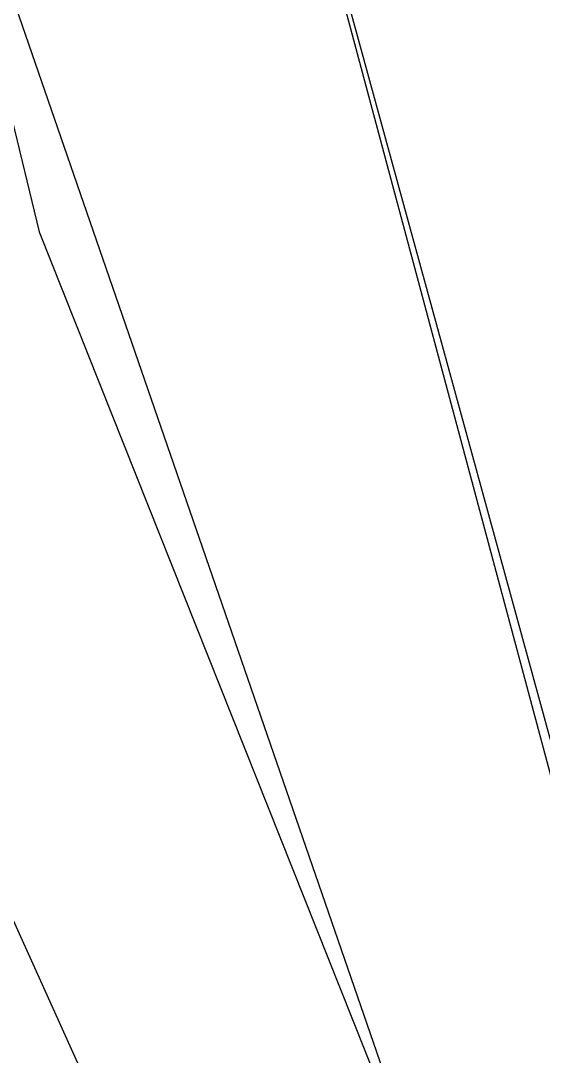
# Model space of a CAD drawing. Extents: x 104.513 to 104.5295, y 28.4567 to 28.4663.
# Drawn here: x 104.5130138 to 104.5130748, y 28.4628219 to 28.4629427 of the extents above; entities that cross this region are included whole.
import ezdxf

# ---------------------------------------------------------------- set-up
doc = ezdxf.new("R2010")
doc.units = 0
doc.header["$MEASUREMENT"] = 0
doc.layers.add('Contour_Line_Minor', color=7, linetype='Continuous')
doc.layers.add('Iso-height_Area', color=7, linetype='Continuous')

msp = doc.modelspace()

# ---------------------------------------------------------------- linework, layer by layer
at = {"layer": 'Contour_Line_Minor', "color": 0}
for points in [[(104.51301438, 28.46308234, 448), (104.51311425, 28.46271765, 448), (104.51316497, 28.46260986, 448), (104.5134695, 28.46224947, 448), (104.51369042, 28.46205916, 448), (104.51378908, 28.4619936, 448), (104.51389079, 28.46196376, 448), (104.51409071, 28.46195258, 448), (104.51419923, 28.46193223, 448), (104.51427198, 28.46189829, 448), (104.51446955, 28.46176009, 448), (104.51460995, 28.46174228, 448), (104.51472286, 28.46175829, 448), (104.51484107, 28.46180073, 448), (104.51524791, 28.46202721, 448), (104.51532742, 28.46210236, 448), (104.51535949, 28.46215174, 448), (104.51538125, 28.46222852, 448), (104.51537283, 28.4622782, 448), (104.51530039, 28.46238363, 448), (104.5151262, 28.46253807, 448), (104.51463935, 28.46283915, 448), (104.51438319, 28.46303539, 448)], [(104.51298237, 28.46303364, 447), (104.51310722, 28.46267216, 447), (104.51317995, 28.46254255, 447), (104.51342858, 28.46225378, 447), (104.51367995, 28.46204225, 447), (104.5137738, 28.46197939, 447), (104.51388397, 28.46194526, 447), (104.51416217, 28.4619207, 447), (104.5142618, 28.46187708, 447), (104.5144509, 28.46174657, 447), (104.51460016, 28.46172632, 447), (104.51472817, 28.46174647, 447), (104.51483782, 28.4617851, 447), (104.51525548, 28.4620187, 447), (104.51534076, 28.46209575, 447), (104.5153721, 28.46213786, 447), (104.51539734, 28.46220584, 447), (104.51538365, 28.46230373, 447), (104.51533341, 28.46237646, 447), (104.51516383, 28.46253248, 447), (104.51470232, 28.46282224, 447), (104.51442602, 28.46303628, 447)]]:
    msp.add_polyline3d(points, dxfattribs=at)
at = {"layer": 'Iso-height_Area', "color": 0}
for points in [[(104.51298237, 28.46614898, 446), (104.51298747, 28.462894, 446), (104.51314604, 28.46254305, 446), (104.51339083, 28.46225343, 446), (104.51366504, 28.4620287, 446), (104.51376484, 28.46196135, 446), (104.51385802, 28.46192875, 446), (104.51407007, 28.46191629, 446), (104.51418539, 28.46189026, 446), (104.51424428, 28.46186156, 446), (104.51438333, 28.46175657, 446), (104.51450897, 28.46171265, 446), (104.51468102, 28.46172238, 446), (104.51484058, 28.46177247, 446), (104.51521381, 28.4619789, 446), (104.51535212, 28.462086, 446), (104.51540423, 28.46217132, 446), (104.51541497, 28.46225494, 446), (104.51538521, 28.46234414, 446), (104.51532763, 28.4624136, 446), (104.51514674, 28.46256556, 446), (104.51483932, 28.46275256, 446), (104.51467479, 28.462871, 446), (104.51444135, 28.46305775, 446)], [(104.51298462, 28.4631943, 448), (104.51310269, 28.46275366, 448), (104.51315022, 28.46263413, 448), (104.51322249, 28.46253347, 448), (104.5134887, 28.46223126, 448), (104.51369042, 28.46205916, 448), (104.51378908, 28.4619936, 448), (104.51389079, 28.46196376, 448), (104.51409071, 28.46195258, 448), (104.51419923, 28.46193223, 448), (104.51427198, 28.46189829, 448), (104.51446955, 28.46176009, 448), (104.51460995, 28.46174228, 448), (104.51472286, 28.46175829, 448), (104.51484107, 28.46180073, 448), (104.51521667, 28.46200546, 448), (104.51532742, 28.46210236, 448), (104.51535949, 28.46215174, 448), (104.51538125, 28.46222852, 448), (104.51538033, 28.46226326, 448), (104.51531921, 28.46236145, 448), (104.5151724, 28.46250389, 448), (104.51463935, 28.46283915, 448), (104.51438319, 28.46303539, 448)], [(104.51298405, 28.46304967, 447), (104.51301592, 28.46291811, 447), (104.51314713, 28.46258846, 447), (104.51342858, 28.46225378, 447), (104.51367995, 28.46204225, 447), (104.5137738, 28.46197939, 447), (104.51388397, 28.46194526, 447), (104.51416217, 28.4619207, 447), (104.5142618, 28.46187708, 447), (104.51442348, 28.46175917, 447), (104.51455693, 28.46172625, 447), (104.51468849, 28.4617376, 447), (104.51480168, 28.46176941, 447), (104.51513672, 28.46194606, 447), (104.51525548, 28.4620187, 447), (104.51534076, 28.46209575, 447), (104.5153721, 28.46213786, 447), (104.51539734, 28.46220584, 447), (104.51539317, 28.4622747, 447), (104.51537119, 28.46232654, 447), (104.51529555, 28.46241931, 447), (104.51520833, 28.46249815, 447), (104.51470232, 28.46282224, 447), (104.51442602, 28.46303628, 447)]]:
    msp.add_polyline3d(points, dxfattribs=at)

doc.saveas('drawing.dxf')
